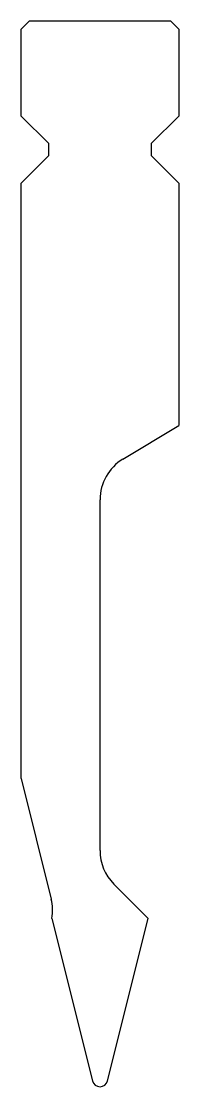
# Model space of a CAD drawing. Header units: metres. Extents: x -20 to 0, y -135 to 0.
import ezdxf

# ---------------------------------------------------------------- set-up
doc = ezdxf.new("R2010")
doc.units = ezdxf.units.M

msp = doc.modelspace()

# ---------------------------------------------------------------- linework, layer by layer
for p, q in [((-20, -1), (-19, 0)), ((-1, 0), (-19, 0)), ((-1, 0), (0, -1)), ((-20, -12), (-20, -1)), ((0, -1), (0, -12)), ((-16.5, -15.5), (-20, -12)), ((0, -12), (-3.5, -15.5)), ((-16.5, -17), (-16.5, -15.5)), ((-3.5, -15.5), (-3.5, -17)), ((-20, -20.5), (-16.5, -17)), ((-3.5, -17), (0, -20.5)), ((-20, -95.958973), (-20, -20.5)), ((0, -20.5), (0, -51.22)), ((-7.090228, -55.480239), (0, -51.22)), ((-10, -105.085267), (-10, -60.623243)), ((-20, -95.958973), (-16.194412, -111.222352)), ((-3.900548, -113.67), (-8.242641, -109.327907)), ((-16.099452, -113.67), (-10.970296, -134.241922)), ((-9.029704, -134.241922), (-3.900548, -113.67))]:
    msp.add_line(p, q)
for centre, radius, start, end in [((-4, -60.623243), 6, 121, 180), ((-4, -105.085267), 6, 180, 225), ((-22.016187, -112.673883), 6, 350.443536, 14), ((-10, -134), 1, 194, 346)]:
    msp.add_arc(centre, radius, start, end)

doc.saveas('drawing.dxf')
